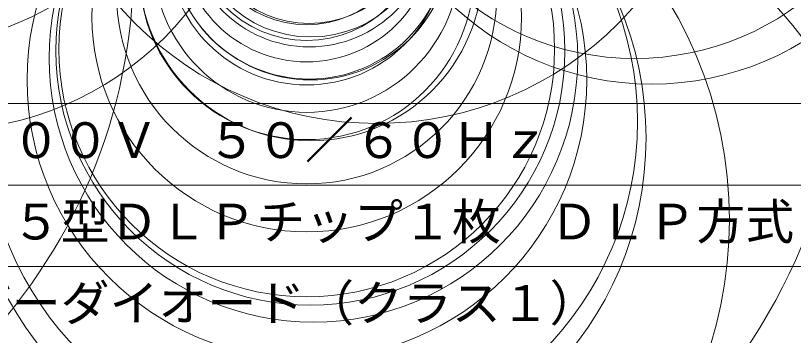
# Model space of a CAD drawing. Units: millimetres, scale not verified. Extents: x -83 to 96, y -150 to 192.
# Drawn here: x -11.06 to 36.65, y -20.73 to -1.09 of the extents above; entities that cross this region are included whole.
import ezdxf
from ezdxf.enums import TextEntityAlignment as Align

# ---------------------------------------------------------------- set-up
doc = ezdxf.new("R2010")
doc.units = ezdxf.units.MM
doc.header["$LTSCALE"] = 0.125
doc.layers.add('0-1_MOJI1', color=7, linetype='Continuous')
doc.layers.add('0-2_WAKU', color=1, linetype='Continuous', lineweight=18)
doc.layers.add('0-5_GAIKEI', color=1, linetype='Continuous', lineweight=18)
doc.styles.add('ＭＳ ゴシック', font='')
doc.styles.get('ＭＳ ゴシック').set_extended_font_data('MS Gothic')

msp = doc.modelspace()

# ---------------------------------------------------------------- linework, layer by layer
at = {"layer": '0-2_WAKU', "color": 4}
msp.add_line((62.2049, -6.4996), (-62.7951, -6.4996), dxfattribs=at)
at = {"layer": '0-2_WAKU'}
for p, q in [((-62.7951, -11.4996), (62.2049, -11.4996)), ((-62.7951, -16.4996), (62.2049, -16.4996))]:
    msp.add_line(p, q, dxfattribs=at)
at = {"layer": '0-5_GAIKEI'}
for centre, radius in [((2.843, -0.8229), 37.2143), ((-37.7947, 2.1109), 33.9726), ((-3.3735, -11.4295), 45.4484), ((11.0914, 13.2399), 20.9533), ((-15.6587, 11.2737), 19.4103), ((-17.3267, 13.8034), 16.6362), ((27.9503, 12.5638), 17.8596), ((26.9177, 13.154), 16.8803), ((6.8966, -68.8263), 81.3333), ((6.797, -46.2741), 58.7052), ((7.0578, -7.5992), 20.0294), ((7.2077, -3.7044), 16.2106), ((6.7921, -26.2934), 38.6487), ((6.8162, -13.6301), 25.9092), ((6.806, -8.6007), 20.8039), ((6.8088, -5.0391), 17.1665), ((7.0252, -3.255), 15.609), ((6.8019, -3.1523), 15.2036), ((6.7996, -1.1983), 13.1737), ((7.0484, 1.7501), 10.5273), ((7.0396, 3.5813), 8.6197), ((6.959, 3.5301), 8.5194), ((6.9539, 4.4816), 7.4917), ((7.0358, 4.8598), 7.265), ((6.7939, 0.2362), 11.6634), ((6.8024, 1.5598), 10.2636), ((6.7938, 2.3558), 9.3919), ((6.7949, 3.1622), 8.5094), ((6.7957, 3.8305), 7.7651), ((6.7992, 4.4504), 7.0691), ((6.9465, 5.1631), 6.7341), ((6.7973, 4.8962), 6.5475)]:
    msp.add_circle(centre, radius, dxfattribs=at)

# ---------------------------------------------------------------- texts
at = {"layer": '0-1_MOJI1', "style": 'ＭＳ ゴシック'}
for s, p in [('ＡＣ１００Ｖ\u3000５０／６０Ｈｚ', (-20.2951, -10.4996)), ('０．６５型ＤＬＰチップ１枚\u3000ＤＬＰ方式', (-20.2951, -15.4996)), ('レーザーダイオード（クラス１）', (-20.2951, -20.4996))]:
    msp.add_text(s, height=2.199, dxfattribs=at).set_placement(p, align=Align.BOTTOM_LEFT)

doc.saveas('drawing.dxf')
